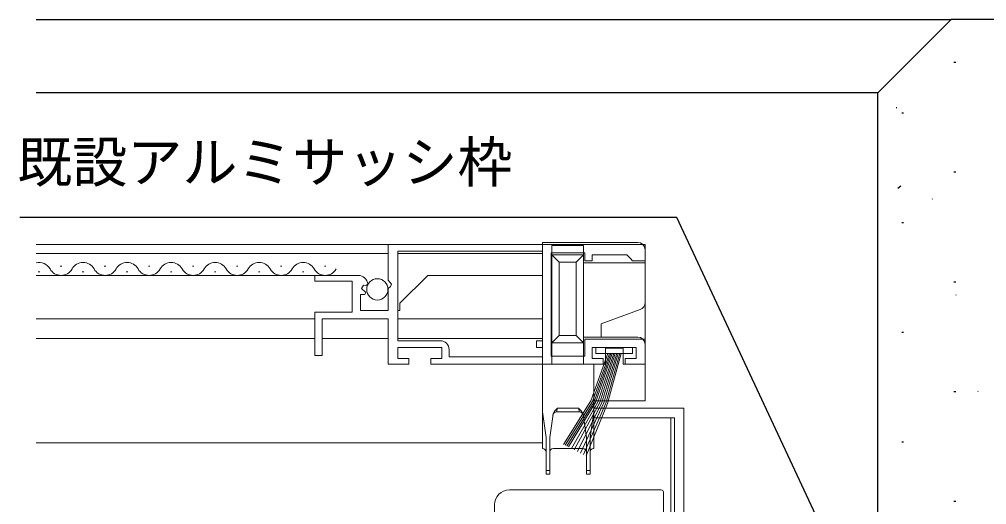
# Model space of a CAD drawing. Units: millimetres, scale not verified. Extents: x -437 to 438, y -331 to 329.
# Drawn here: x 226.2 to 358.1, y -104.9 to -38.8 of the extents above; entities that cross this region are included whole.
import ezdxf
from ezdxf.enums import TextEntityAlignment as Align

# ---------------------------------------------------------------- set-up
doc = ezdxf.new("R2010")
doc.units = ezdxf.units.MM
doc.header["$LTSCALE"] = 2
for name, color, linetype, lineweight in [('0-2_YKK_11', 7, 'Continuous', 18), ('0-4_YKK_12', 2, 'Continuous', 18), ('0-5_YKK_13', 4, 'Continuous', 18)]:
    doc.layers.add(name, color=color, linetype=linetype, lineweight=lineweight)
for name, color, linetype in [('0-7_YKK_D', 6, 'Continuous'), ('0-9_YSS_K', 3, 'Continuous'), ('0-A_YSS_KE', 3, 'Continuous')]:
    doc.layers.add(name, color=color, linetype=linetype)
doc.styles.add('ＭＳ ゴシック', font='')
doc.styles.get('ＭＳ ゴシック').set_extended_font_data('MS Gothic')

msp = doc.modelspace()

# ---------------------------------------------------------------- linework, layer by layer
at = {"layer": '0-2_YKK_11'}
for points in [[(276.498, -69.5), (311.498, -69.5), (311.498, -71.7), (309.798, -71.7), (309.498, -71.4), (308.998, -70.9), (304.298, -70.9), (304.298, -71.7), (303.298, -71.7), (303.298, -70.6), (298.698, -70.6), (298.698, -84.7), (303.298, -84.7), (303.298, -82.4), (311.498, -82.4), (311.498, -85.8), (308.798, -85.8), (308.798, -85), (310.298, -85), (310.298, -83.5), (304.298, -83.5), (304.298, -85), (305.798, -85), (305.798, -85.8), (282.298, -85.8), (282.298, -85), (283.798, -85), (283.798, -83.5), (277.798, -83.5), (277.798, -85), (279.298, -85), (279.298, -85.8), (276.498, -85.8), (276.498, -79.6), (267.498, -79.6), (267.498, -84.6), (266.498, -84.6), (266.498, -78.7), (271.598, -78.7), (271.598, -74.5)], [(273.697, -74.882), (273.446, -75.093), (273.127, -75.008), (272.857, -75.476), (273.422, -76.041), (273.315, -76.3), (272.698, -76.3), (272.698, -78.5), (276.498, -78.5), (276.498, -75.5), (276.798, -75.2), (276.951, -74.871), (276.498, -74.331), (276.498, -69.5)], [(297.498, -70.4), (277.798, -70.4), (277.798, -82.6), (283.598, -82.6)], [(284.798, -83.8), (284.798, -84.8), (297.498, -84.8), (297.498, -83.5), (296.698, -83.5), (296.698, -82.6), (297.498, -82.6), (297.498, -70.4)], [(271.598, -74.5), (266.498, -74.5), (266.498, -73.7), (272.402, -73.7)]]:
    msp.add_lwpolyline(points, dxfattribs=at)
at = {"layer": '0-2_YKK_11', "color": 211}
for points in [[(323.5, -161.9), (323.2, -162.2), (322.9, -162.5), (317.5, -162.5), (317.5, -152.6), (324.2, -152.6), (324.2, -120.6), (327.8, -120.6), (327.8, -118.1), (326.9, -118.1), (326.9, -119.7), (323.4, -119.7), (323.4, -112.7), (326.9, -112.7), (326.9, -115.1), (327.8, -115.1), (327.8, -111.6), (317, -111.6), (317, -106.8), (316.8, -106.6), (316.8, -91.8), (304.5, -91.8), (304.5, -93.1), (315.5, -93.1)], [(315.5, -93.1), (315.5, -151.8)]]:
    msp.add_lwpolyline(points, dxfattribs=at)
at = {"layer": '0-2_YKK_11'}
for centre, radius, start, end in [((272.402, -75), 1.3, 5.2159, 90.00002), ((283.598, -83.8), 1.2, 0.00001, 89.99999)]:
    msp.add_arc(centre, radius, start, end, dxfattribs=at)
at = {"layer": '0-4_YKK_12'}
for p, q in [((297.501, -69.5), (228.499, -69.5)), ((228.499, -70.7), (276.498, -70.7)), ((277.798, -70.7), (297.501, -70.7)), ((297.501, -70.692), (297.5, -82.327)), ((232, -72.44), (231.8, -72.44)), ((238, -72.44), (237.8, -72.44)), ((244, -72.44), (243.8, -72.44)), ((250, -72.44), (249.8, -72.44)), ((256, -72.44), (255.8, -72.44)), ((262, -72.44), (261.8, -72.44)), ((268, -72.44), (267.8, -72.44)), ((228.499, -73.7), (266.898, -73.7)), ((229, -73.2), (228.8, -73.2)), ((235, -73.2), (234.8, -73.2)), ((241, -73.2), (240.8, -73.2)), ((247, -73.2), (246.8, -73.2)), ((253, -73.2), (252.8, -73.2)), ((259, -73.2), (258.8, -73.2)), ((265, -73.2), (264.8, -73.2)), ((278.098, -77.5), (281.898, -73.7)), ((281.898, -73.7), (297.5, -73.7)), ((278.098, -78.5), (278.098, -77.5)), ((278.098, -78.5), (277.798, -78.5)), ((228.499, -79.6), (266.498, -79.6)), ((277.798, -79.6), (297.499, -79.6)), ((266.498, -82.3), (228.499, -82.3)), ((267.498, -82.3), (276.498, -82.3)), ((277.798, -82.3), (297.499, -82.3)), ((297.498, -83.7), (297.498, -96.5)), ((297.498, -96.5), (228.499, -96.5))]:
    msp.add_line(p, q, dxfattribs=at)
msp.add_lwpolyline([(315, -93.1), (315, -112.1), (315, -142.81)], dxfattribs=at)
for centre, start, end in [((228.9, -73.658), 29.20254, 103.49636), ((234.9, -73.658), 29.20254, 150.79746), ((240.9, -73.658), 29.20254, 150.79746), ((246.9, -73.658), 29.20254, 150.79746), ((252.9, -73.658), 29.20254, 150.79746), ((258.9, -73.658), 29.20254, 150.79746), ((264.9, -73.658), 29.20254, 150.79746), ((231.9, -71.982), 209.20254, 330.79746), ((237.9, -71.982), 209.20254, 330.79746), ((243.9, -71.982), 209.20254, 330.79746), ((249.9, -71.982), 209.20254, 330.79746), ((255.9, -71.982), 209.20254, 330.79746), ((261.9, -71.982), 209.20254, 330.79746), ((267.9, -71.982), 209.20254, 330.79746)]:
    msp.add_arc(centre, 1.718, start, end, dxfattribs=at)
at = {"layer": '0-5_YKK_13'}
for p, q in [((297.5, -69.2), (310.5, -69.2)), ((297.5, -85.8), (297.5, -69.2)), ((298.8, -69.6), (303.1, -69.6)), ((298.8, -69.6), (298.8, -70.9)), ((303.1, -70.9), (303.1, -69.6)), ((298.8, -70.9), (299.8, -71.9)), ((298.8, -70.9), (298.8, -82.9)), ((303.1, -70.9), (298.8, -70.9)), ((303.1, -70.9), (302.1, -71.9)), ((303.1, -82.9), (303.1, -70.9)), ((311.5, -70.2), (311.5, -72)), ((299.8, -81.9), (299.8, -71.9)), ((299.8, -71.9), (302.1, -71.9)), ((302.1, -71.9), (302.1, -81.9)), ((303.1, -72), (311.5, -72)), ((311.5, -72), (311.5, -77.4)), ((311.5, -77.4), (311.5, -83.1)), ((310.842, -78.339), (305.5, -80.284)), ((305.5, -80.284), (305.5, -82.1)), ((299.8, -81.9), (298.8, -82.9)), ((298.8, -82.9), (303.1, -82.9)), ((298.8, -85.8), (298.8, -82.9)), ((302.1, -81.9), (299.8, -81.9)), ((302.1, -81.9), (303.1, -82.9)), ((305.5, -82.1), (303.1, -82.1)), ((303.1, -82.9), (303.1, -85.8)), ((310.5, -82.1), (305.5, -82.1)), ((304.798, -83.5), (304.798, -84.35)), ((306.1, -83.6), (308.5, -83.6)), ((306.1, -85.8), (306.1, -83.6)), ((308.5, -83.6), (308.5, -85.8)), ((311.5, -83.1), (311.5, -85.8)), ((297.5, -92.3), (297.5, -85.8)), ((297.5, -85.8), (304.5, -85.8)), ((304.5, -85.8), (304.5, -92.3)), ((304.5, -85.8), (306.1, -85.8)), ((308.5, -85.8), (311.5, -85.8)), ((311.5, -85.8), (311.5, -90.8)), ((311.5, -90.8), (304.5, -90.8)), ((299.434, -92.3), (299.577, -91.8)), ((302.423, -91.8), (299.577, -91.8)), ((302.423, -91.8), (302.566, -92.3)), ((297.5, -92.3), (298, -95.8)), ((297.5, -97.3), (297.5, -92.3)), ((298.5, -95.8), (298.958, -92.595)), ((299.434, -92.3), (302.566, -92.3)), ((304.5, -92.3), (304.5, -97.3)), ((298, -95.8), (298, -100.3)), ((298.5, -100.3), (298.5, -95.8)), ((303, -97.3), (299, -97.3)), ((298.5, -100.3), (298, -100.3)), ((303.5, -100.3), (303.5, -100.8)), ((304, -100.3), (303.5, -100.3)), ((293.001, -102.937), (313.701, -102.937)), ((314.001, -103.238), (314.001, -104.501)), ((291.001, -106.201), (291.001, -104.941))]:
    msp.add_line(p, q, dxfattribs=at)
for points in [[(306.438, -84.35), (304.11, -90.804), (300.399, -96.735)], [(306.638, -84.35), (304.329, -90.863), (300.596, -96.829)], [(306.838, -84.35), (304.57, -90.912), (300.823, -96.948)], [(307.038, -84.35), (304.806, -90.94), (301.08, -97.078)], [(307.238, -84.35), (305.051, -90.951), (301.457, -97.268)], [(307.438, -84.35), (305.32, -90.997), (301.842, -97.461)], [(307.638, -84.35), (305.624, -91.035), (302.301, -97.693)], [(307.838, -84.35), (305.865, -91.062), (302.717, -97.902)], [(308.038, -84.35), (306.151, -91.109), (303.101, -98.095)], [(308.238, -84.35), (306.395, -91.142), (303.463, -98.277)], [(304.798, -83.5), (309.798, -83.5), (309.798, -84.35), (304.798, -84.35)], [(303.042, -92.595), (303.5, -95.8), (303.5, -100.3)], [(304, -100.3), (304, -95.8), (304.5, -92.3)], [(298, -100.3), (298, -100.8), (298.5, -100.8), (298.5, -100.3)], [(303.5, -100.8), (304, -100.8), (304, -100.3)], [(314.001, -104.501), (314.001, -104.529), (314.001, -104.589), (314.001, -104.679), (314.001, -104.798), (314.001, -104.944), (314.001, -105.113), (314.001, -105.302), (314.001, -105.51), (314.001, -105.729), (314.001, -105.959), (314.001, -106.193)]]:
    msp.add_lwpolyline(points, dxfattribs=at)
msp.add_circle((275.012, -75.6), 1.45, dxfattribs=at)
for centre, radius, start, end in [((310.5, -70.2), 1, 0, 90), ((310.5, -77.4), 1, 290, 0), ((310.5, -83.1), 1, 0, 90), ((300.39, -93.071), 1.509, 122.61963, 161.62012), ((301.61, -93.071), 1.509, 18.37988, 57.38037), ((299.434, -92.8), 0.5, 90, 171.8699), ((302.566, -92.8), 0.5, 8.1301, 90), ((297.5, -97.8), 0.5, 0, 90), ((299, -97.8), 0.5, 90, 180), ((303, -97.8), 0.5, 0, 90), ((304.5, -97.8), 0.5, 90, 180)]:
    msp.add_arc(centre, radius, start, end, dxfattribs=at)
for centre, major_axis, start_param, end_param in [((293.001, -104.941), (0, -2.003), 3.1415927, 4.712389), ((313.701, -103.238), (0, -0.3), 1.5707963, 3.1415927)]:
    msp.add_ellipse(centre, major_axis=major_axis, ratio=0.998401, start_param=start_param, end_param=end_param, dxfattribs=at)
at = {"layer": '0-7_YKK_D'}
msp.add_lwpolyline([(341.964, -121.8), (340.887, -119.489), (315.851, -65.8), (226.308, -65.8)], dxfattribs=at)
at = {"layer": '0-9_YSS_K'}
for p, q in [((228.499, -38.798), (353.202, -38.798)), ((353.601, -44.65), (353.851, -44.65)), ((343.202, -48.798), (228.499, -48.798)), ((345.744, -50.819), (345.791, -50.802)), ((346.476, -51.525), (346.726, -51.525)), ((353.601, -59.6), (353.851, -59.6)), ((345.948, -61.787), (346.365, -61.511)), ((350.624, -63.295), (350.671, -63.279)), ((346.476, -66.475), (346.726, -66.475)), ((353.601, -74.55), (353.851, -74.55)), ((353.854, -76.356), (353.901, -76.34)), ((346.476, -81.425), (346.726, -81.425)), ((353.601, -89.5), (353.851, -89.5)), ((356.848, -89.501), (356.895, -89.484)), ((346.476, -96.375), (346.726, -96.375)), ((353.601, -104.45), (353.851, -104.45))]:
    msp.add_line(p, q, dxfattribs=at)
at = {"layer": '0-A_YSS_KE'}
for p in [(343.202, -48.798), (413.202, -38.798)]:
    msp.add_line(p, (353.202, -38.798), dxfattribs=at)
msp.add_lwpolyline([(353.202, -121.8), (353.202, -111.8), (343.202, -111.8), (343.202, -48.798)], dxfattribs=at)

# ---------------------------------------------------------------- texts
at = {"layer": '0-7_YKK_D', "style": 'ＭＳ ゴシック'}
msp.add_text('既設アルミサッシ枠', height=5.499, dxfattribs=at).set_placement((225.934, -62.65), align=Align.BOTTOM_LEFT)

doc.saveas('drawing.dxf')
